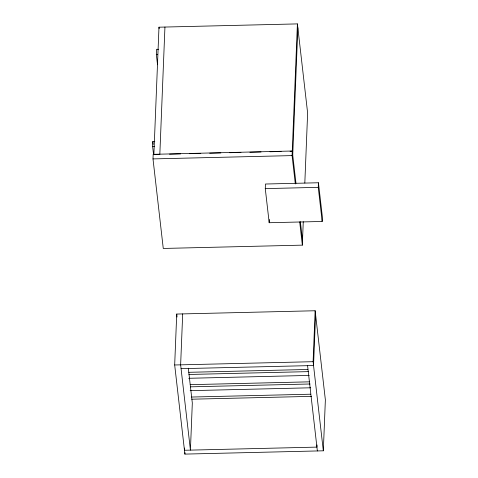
<?xml version="1.0" encoding="UTF-8"?>
<svg xmlns="http://www.w3.org/2000/svg" width="478" height="478" viewBox="0 0 478 478"><rect width="100%" height="100%" fill="white"/><g stroke="black" fill="none" stroke-linecap="round" stroke-linejoin="round"><path stroke-width="0.72" d="M153.563 154.723L152.631 146.597L152.835 141.506L154.818 141.458M157.519 64.757L156.33 54.408L156.539 49.318L158.523 49.27M300.369 221.667L302.538 240.559L302.353 245.142L163.267 248.452L152.996 158.911L153.181 154.328L292.267 151.018L295.966 183.247M304.821 183.014L307.629 113.017L297.406 23.9L158.983 27.192L153.868 154.525L159.831 154.382L164.94 27.055M174.679 364.983L176.723 314.052L315.145 310.754L325.369 399.871L323.325 450.808L184.902 454.1L174.679 364.983L313.102 361.691L323.325 450.808M182.686 313.909L180.636 364.839L190.423 450.121L192.317 403.008L188.32 368.209M184.55 448.047L184.46 450.264L316.926 447.109L317.016 444.893M184.902 454.1L184.962 452.624M265.272 188.613L265.457 184.024L318.444 182.763L322.357 216.875L322.172 221.463L269.186 222.724L265.272 188.613L318.258 187.346L322.172 221.463M269.186 222.724L269.317 219.45M295.332 183.946L292.082 155.601L297.406 23.9M292.733 155.069L297.848 27.736M302.514 240.35L303.261 221.732M318.258 187.346L318.444 182.763M313.102 361.691L315.145 310.754M315.588 314.596L313.544 365.527L181.078 368.675M156.33 54.408L157.656 54.378M152.631 146.597L154.615 146.549M169.505 154.155L180.666 153.886M189.593 153.677L200.76 153.408M209.687 153.193L220.848 152.93M229.781 152.715L240.942 152.452M249.875 152.237L261.036 151.974M269.968 151.759L281.13 151.496M290.056 151.281L292.291 151.227M152.996 158.911L292.082 155.601M188.786 372.308L307.856 369.476M188.882 374.477L308.692 371.621M188.726 378.295L309.284 375.427M190.208 384.671L309.278 381.838M190.304 386.839L310.114 383.989M190.148 390.663L310.706 387.789M191.624 397.039L310.694 394.207M191.714 399.208L311.531 396.358M299.688 221.888L302.353 245.142M307.581 365.67L317.362 450.945M158.983 27.192L159.15 28.68M176.723 314.052L177.063 317.016M152.835 141.506L153.175 144.458"/></g></svg>
